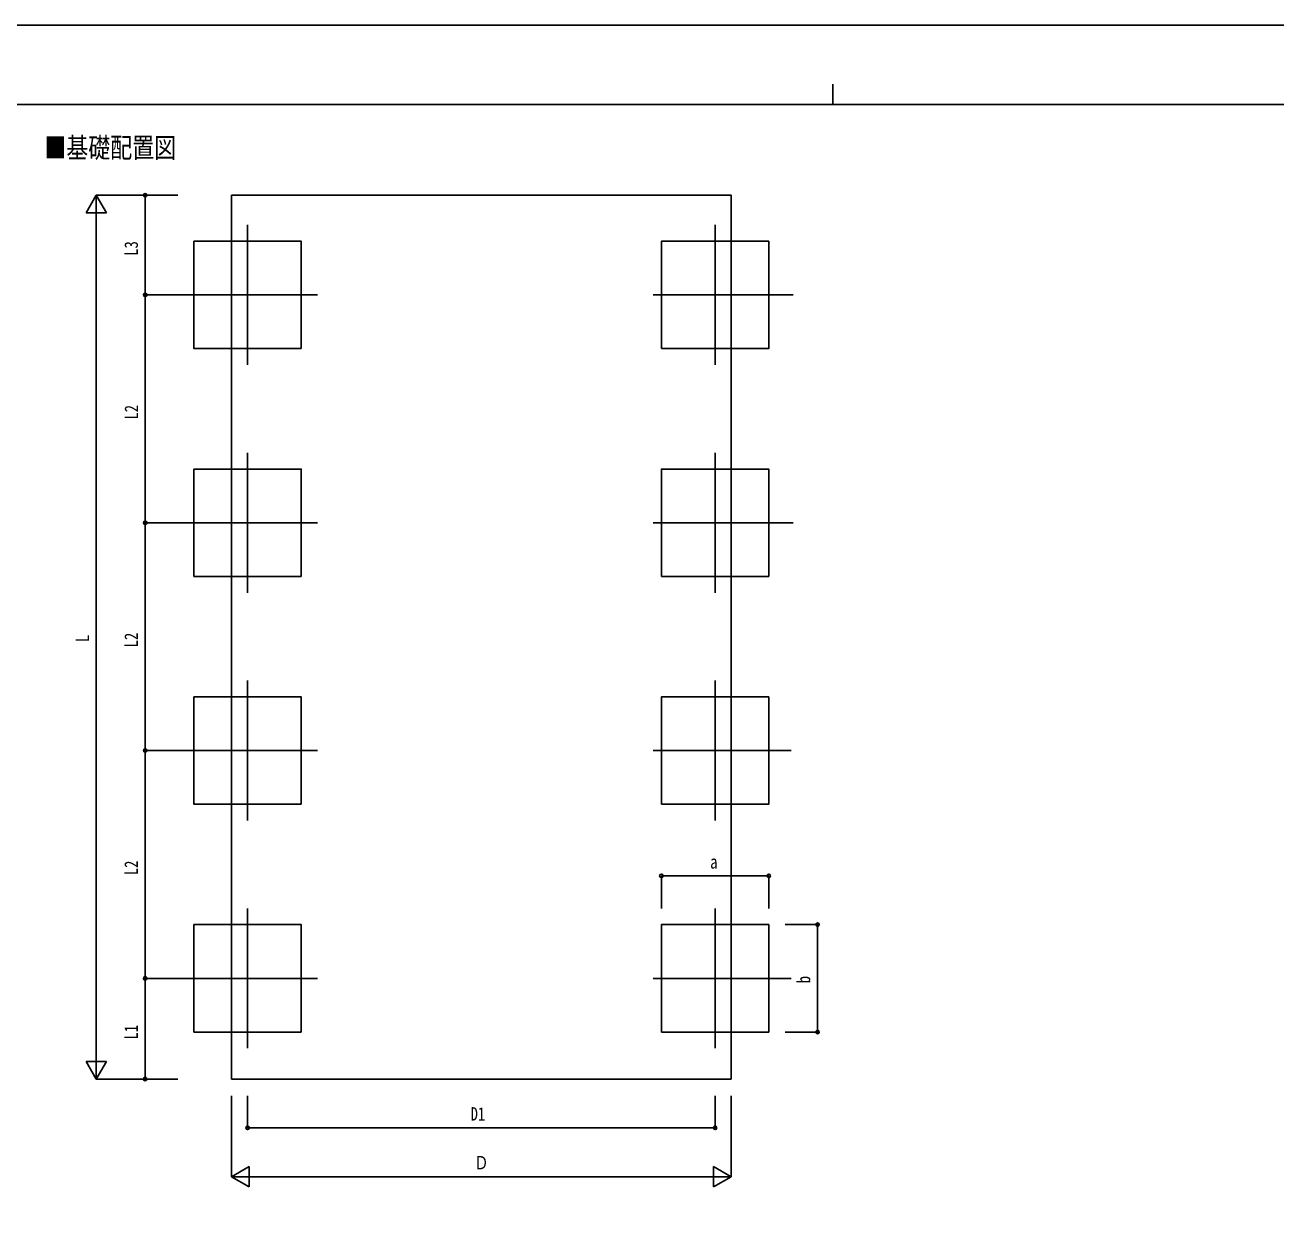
# Model space of a CAD drawing. Units: millimetres, scale not verified. Extents: x -10512 to 10512, y -7425 to 7425.
# Drawn here: x -4976 to 2712, y 88 to 7425 of the extents above; entities that cross this region are included whole.
import ezdxf
from ezdxf.enums import TextEntityAlignment as Align

# ---------------------------------------------------------------- set-up
doc = ezdxf.new("R2010")
doc.units = ezdxf.units.MM
doc.header["$LTSCALE"] = 30
for name, color, linetype in [('0-2_USER1', 3, 'Continuous'), ('0-3_YKK_12', 2, 'Continuous'), ('0-5_YKK_A1', 4, 'Continuous'), ('0-6_YKK_D', 6, 'Continuous'), ('0-7_YKK_ZWAK', 7, 'Continuous')]:
    doc.layers.add(name, color=color, linetype=linetype)
doc.styles.add('ＭＳ ゴシック', font='')
doc.styles.get('ＭＳ ゴシック').set_extended_font_data('MS Gothic')

msp = doc.modelspace()

# ---------------------------------------------------------------- linework, layer by layer
at = {"layer": '0-3_YKK_12'}
for p, q in [((-3608.25, 6196.37), (-3608.25, 5336.37)), ((-735.25, 6196.37), (-735.25, 5336.37)), ((-3178.25, 5766.37), (-4038.25, 5766.37)), ((-1115.25, 5766.37), (-255.25, 5766.37)), ((-3608.25, 4796.37), (-3608.25, 3936.37)), ((-735.25, 4796.37), (-735.25, 3936.37)), ((-3178.25, 4366.37), (-4038.25, 4366.37)), ((-1115.25, 4366.37), (-255.25, 4366.37)), ((-3608.25, 3396.37), (-3608.25, 2536.37)), ((-735.25, 3396.37), (-735.25, 2536.37)), ((-3178.25, 2966.37), (-4038.25, 2966.37)), ((-1115.25, 2966.37), (-266.67, 2966.37)), ((-3608.25, 1996.37), (-3608.25, 1136.37)), ((-735.25, 1996.37), (-735.25, 1136.37)), ((-3178.25, 1566.37), (-4038.25, 1566.37)), ((-1115.25, 1566.37), (-266.67, 1566.37))]:
    msp.add_line(p, q, dxfattribs=at)
at = {"layer": '0-5_YKK_A1'}
for p, q in [((-3706.75, 6379.5), (-3706.75, 947.68)), ((-3706.75, 947.68), (-636.75, 947.68))]:
    msp.add_line(p, q, dxfattribs=at)
msp.add_lwpolyline([(-3706.75, 6379.5), (-636.75, 6379.5), (-636.75, 947.68)], dxfattribs=at)
for points in [[(-3278.25, 5436.37), (-3278.25, 6096.37), (-3938.25, 6096.37), (-3938.25, 5436.37)], [(-1065.25, 5436.37), (-1065.25, 6096.37), (-405.25, 6096.37), (-405.25, 5436.37)], [(-3278.25, 4036.37), (-3278.25, 4696.37), (-3938.25, 4696.37), (-3938.25, 4036.37)], [(-1065.25, 4036.37), (-1065.25, 4696.37), (-405.25, 4696.37), (-405.25, 4036.37)], [(-3278.25, 2636.37), (-3278.25, 3296.37), (-3938.25, 3296.37), (-3938.25, 2636.37)], [(-1065.25, 2636.37), (-1065.25, 3296.37), (-405.25, 3296.37), (-405.25, 2636.37)], [(-3278.25, 1236.37), (-3278.25, 1896.37), (-3938.25, 1896.37), (-3938.25, 1236.37)], [(-1065.25, 1236.37), (-1065.25, 1896.37), (-405.25, 1896.37), (-405.25, 1236.37)]]:
    msp.add_lwpolyline(points, close=True, dxfattribs=at)
at = {"layer": '0-6_YKK_D'}
for p, q in [((-4538.25, 6379.5), (-4600.75, 6271.25)), ((-4038.25, 6379.5), (-4539.25, 6379.5)), ((-4538.25, 6379.5), (-4475.75, 6271.25)), ((-4538.25, 6379.5), (-4538.25, 6162.99)), ((-4038.25, 6379.5), (-4239.25, 6379.5)), ((-4238.25, 6379.5), (-4238.25, 5766.37)), ((-4600.75, 6271.25), (-4475.75, 6271.25)), ((-4538.25, 1072.68), (-4538.25, 6254.5)), ((-4038.25, 5766.37), (-4239.25, 5766.37)), ((-4038.25, 5766.37), (-4238.25, 5766.37)), ((-4237.25, 4366.37), (-4237.25, 5766.37)), ((-4039.25, 4366.37), (-4239.25, 4366.37)), ((-4238.25, 2966.37), (-4238.25, 4366.37)), ((-4037.25, 4366.37), (-4238.25, 4366.37)), ((-4038.25, 2966.37), (-4239.25, 2966.37)), ((-4038.25, 2966.37), (-4239.25, 2966.37)), ((-4238.25, 1566.37), (-4238.25, 2966.37)), ((-1065.25, 1996.37), (-1065.25, 2197.37)), ((-1065.25, 2196.37), (-405.25, 2196.37)), ((-405.25, 1996.37), (-405.25, 2197.37)), ((-305.25, 1896.37), (-104.25, 1896.37)), ((-105.25, 1236.37), (-105.25, 1896.37)), ((-4039.25, 1566.37), (-4239.25, 1566.37)), ((-4039.25, 1566.37), (-4239.25, 1566.37)), ((-4238.25, 947.68), (-4238.25, 1566.37)), ((-305.25, 1236.37), (-104.25, 1236.37)), ((-4538.25, 947.68), (-4538.25, 1164.18)), ((-4538.25, 947.68), (-4600.75, 1055.93)), ((-4475.75, 1055.93), (-4600.75, 1055.93)), ((-4538.25, 947.68), (-4475.75, 1055.93)), ((-4038.25, 947.68), (-4539.25, 947.68)), ((-4038.25, 947.68), (-4239.25, 947.68)), ((-3706.75, 843.91), (-3706.75, 346.68)), ((-3608.25, 843.91), (-3608.25, 646.68)), ((-735.25, 843.91), (-735.25, 646.68)), ((-636.75, 843.91), (-636.75, 346.68)), ((-3608.25, 647.68), (-735.25, 647.68)), ((-3706.75, 347.68), (-3598.49, 410.18)), ((-3598.49, 285.18), (-3598.49, 410.18)), ((-636.75, 347.68), (-745, 410.18)), ((-745, 410.18), (-745, 285.18)), ((-3706.75, 347.68), (-3598.49, 285.18)), ((-3706.75, 347.68), (-3490.24, 347.68)), ((-761.75, 347.68), (-3581.75, 347.68)), ((-636.75, 347.68), (-853.25, 347.68)), ((-636.75, 347.68), (-745, 285.18))]:
    msp.add_line(p, q, dxfattribs=at)
for centre in [(-4238.25, 6379.5), (-4238.25, 5766.37), (-4237.25, 5766.37), (-4238.25, 4366.37), (-4237.25, 4366.37), (-4238.25, 2966.37), (-4238.25, 2966.37), (-1065.25, 2196.37), (-405.25, 2196.37), (-105.25, 1896.37), (-4238.25, 1566.37), (-4238.25, 1566.37), (-105.25, 1236.37), (-4238.25, 947.68), (-3608.25, 647.68), (-735.25, 647.68)]:
    msp.add_circle(centre, 10.62, dxfattribs=at)
at = {"layer": '0-7_YKK_ZWAK'}
for p, q in [((-12.45, 7062.5), (-12.45, 6937.5)), ((9737.55, 6937.5), (-9762.45, 6937.5))]:
    msp.add_line(p, q, dxfattribs=at)
msp.add_lwpolyline([(-10512.5, -7425), (10512.5, -7425), (10512.5, 7425), (-10512.5, 7425)], close=True, dxfattribs=at)

# ---------------------------------------------------------------- texts
at = {"layer": '0-2_USER1', "style": 'ＭＳ ゴシック', "width": 0.8}
msp.add_text('■基礎配置図', height=123.7, dxfattribs=at).set_placement((-4857.72, 6572.33), align=Align.BOTTOM_LEFT)
at = {"layer": '0-6_YKK_D', "style": 'ＭＳ ゴシック', "width": 0.8}
for s, p in [('L3', (-4258.25, 6006.94)), ('L2', (-4257.25, 5000.37)), ('L', (-4558.25, 3633.59)), ('L2', (-4258.25, 3600.37)), ('L2', (-4258.25, 2200.37)), ('b', (-125.25, 1536.37)), ('L1', (-4258.25, 1191.02))]:
    msp.add_text(s, height=82.48, rotation=90, dxfattribs=at).set_placement(p, align=Align.BOTTOM_LEFT)
for s, p in [('a', (-765.25, 2216.37)), ('D1', (-2237.75, 667.68)), ('Ｄ', (-2216.75, 367.68))]:
    msp.add_text(s, height=82.48, dxfattribs=at).set_placement(p, align=Align.BOTTOM_LEFT)

doc.saveas('drawing.dxf')
